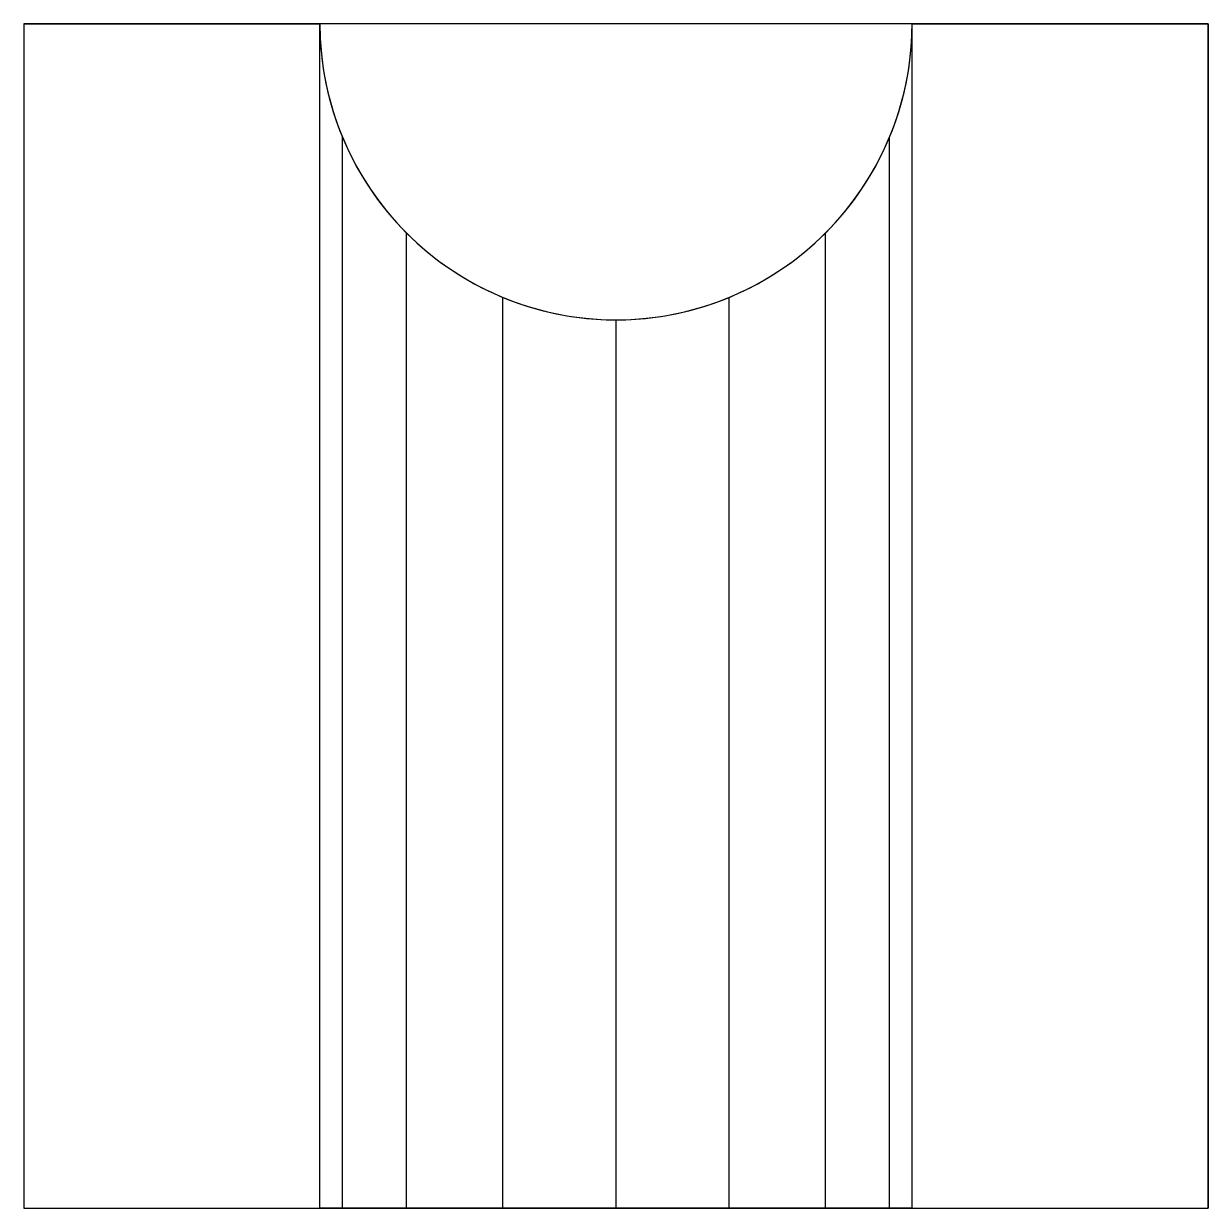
# Model space of a CAD drawing. Extents: x 0 to 10, y 0 to 10.
import ezdxf

# ---------------------------------------------------------------- set-up
doc = ezdxf.new("R2010")
doc.units = 0
doc.layers.get('0').update_dxf_attribs({"linetype": 'CONTINUOUS'})

# ---------------------------------------------------------------- blocks, each defined once
blk = doc.blocks.new('*U9')
at = {"color": 7}
for p, q in [((0, 10, 10), (2.5, 10, 10)), ((0, 10), (0, 10, 10)), ((0, 10, 10), (0, 0, 10)), ((0, 10), (0, 0)), ((10, 10), (0, 10)), ((7.5, 10, 5), (2.5, 10, 5)), ((2.5, 10, 5), (2.5, 10, 10)), ((2.5, 0, 10), (2.5, 10, 10)), ((2.5, 10, 5), (2.5, 10, 10)), ((2.5, 0, 10), (2.5, 10, 10)), ((7.5, 10, 10), (10, 10, 10)), ((7.5, 10, 5), (7.5, 10, 10)), ((7.5, 0, 10), (7.5, 10, 10)), ((7.5, 10, 5), (7.5, 10, 10)), ((7.5, 0, 10), (7.5, 10, 10)), ((10, 10), (10, 10, 10)), ((10, 10, 10), (10, 0, 10)), ((10, 0), (10, 10)), ((2.690301, 9.043292, 5), (2.690301, 9.043292, 9.043292)), ((2.690301, 0, 9.04329), (2.690301, 9.04329, 9.04329)), ((7.309699, 0, 9.043291), (7.309699, 9.043292, 9.043291)), ((7.309699, 9.043291, 5), (7.309699, 9.043291, 9.043292)), ((3.232233, 8.232233, 5), (3.232233, 8.232233, 8.232233)), ((3.232234, 0, 8.232233), (3.232234, 8.232232, 8.232233)), ((6.767766, 8.232233, 5), (6.767766, 8.232233, 8.232233)), ((6.767767, 0, 8.232233), (6.767767, 8.232233, 8.232233)), ((4.043291, 7.690301, 5), (4.043291, 7.690301, 7.690301)), ((4.043292, 0, 7.690301), (4.043292, 7.690301, 7.690301)), ((5.956708, 7.690301, 5), (5.956708, 7.690301, 7.690301)), ((5.956709, 0, 7.690301), (5.956709, 7.690301, 7.690301)), ((5, 7.5, 5), (5, 7.5, 7.5)), ((5, 0, 7.5), (5, 7.5, 7.5)), ((0, 0), (0, 0, 10)), ((0, 0, 10), (2.5, 0, 10)), ((0, 0), (10, 0)), ((7.5, 0, 10), (10, 0, 10)), ((10, 0, 10), (10, 0))]:
    blk.add_line(p, q, dxfattribs=at)
blk.add_polyline3d([(2.5, 10, 10), (2.500349, 9.958226, 9.958224), (2.501396, 9.916463, 9.91646), (2.503141, 9.874723, 9.874725), (2.505583, 9.833019, 9.833016), (2.508721, 9.791361, 9.791363), (2.512555, 9.749762, 9.74976), (2.517084, 9.708231, 9.708231), (2.522306, 9.666783, 9.666784), (2.52822, 9.625428, 9.625427), (2.534824, 9.584177, 9.584177), (2.550096, 9.502036, 9.502035), (2.568103, 9.420451, 9.420452), (2.588827, 9.339513, 9.339513), (2.612243, 9.259312, 9.259312), (2.638327, 9.179939, 9.179939), (2.667048, 9.101482, 9.101482), (2.698375, 9.024028, 9.024029), (2.732272, 8.947664, 8.947664), (2.768702, 8.872477, 8.872476), (2.807624, 8.798548, 8.798547), (2.848995, 8.72596, 8.72596), (2.892768, 8.654796, 8.654795), (2.938895, 8.585134, 8.585134), (2.987323, 8.517053, 8.517053), (3.038, 8.450627, 8.450627), (3.090868, 8.385932, 8.385932), (3.145868, 8.32304, 8.32304), (3.202939, 8.262021, 8.262021), (3.262017, 8.202943, 8.202942), (3.323036, 8.145871, 8.145871), (3.385928, 8.090872, 8.090872), (3.450623, 8.038004, 8.038004), (3.517048, 7.987327, 7.987327), (3.58513, 7.938898, 7.938898), (3.654791, 7.892771, 7.892771), (3.725955, 7.848998, 7.848998), (3.798542, 7.807627, 7.807627), (3.872472, 7.768704, 7.768704), (3.94766, 7.732274, 7.732274), (4.024024, 7.698377, 7.698377), (4.101477, 7.66705, 7.667049), (4.179935, 7.638329, 7.638329), (4.259308, 7.612245, 7.612245), (4.339509, 7.588828, 7.588828), (4.420446, 7.568104, 7.568104), (4.502032, 7.550097, 7.550097), (4.584174, 7.534825, 7.534825), (4.66678, 7.522306, 7.522306), (4.749758, 7.512556, 7.512556), (4.833015, 7.505583, 7.505583), (4.91646, 7.501396, 7.501396), (4.999997, 7.5, 7.5), (5.083535, 7.501396, 7.501396), (5.166979, 7.505583, 7.505583), (5.250237, 7.512555, 7.512555), (5.333215, 7.522306, 7.522306), (5.415821, 7.534824, 7.534824), (5.497962, 7.550095, 7.550096), (5.579548, 7.568103, 7.568103), (5.660486, 7.588826, 7.588826), (5.740686, 7.612243, 7.612243), (5.82006, 7.638327, 7.638327), (5.898517, 7.667048, 7.667048), (5.975971, 7.698374, 7.698375), (6.052335, 7.732272, 7.732272), (6.127523, 7.768702, 7.768702), (6.201452, 7.807624, 7.807624), (6.27404, 7.848995, 7.848995), (6.345204, 7.892768, 7.892768), (6.414866, 7.938895, 7.938895), (6.482947, 7.987324, 7.987324), (6.549373, 8.038, 8.038), (6.614068, 8.090868, 8.090868), (6.67696, 8.145868, 8.145868), (6.737979, 8.202939, 8.202939), (6.797058, 8.262017, 8.262017), (6.854129, 8.323036, 8.323036), (6.909129, 8.385929, 8.385929), (6.961997, 8.450624, 8.450624), (7.012674, 8.517049, 8.517049), (7.061103, 8.585131, 8.585131), (7.107229, 8.654792, 8.654793), (7.151003, 8.725956, 8.725956), (7.192374, 8.798544, 8.798543), (7.231296, 8.872473, 8.872473), (7.267726, 8.94766, 8.94766), (7.301624, 9.024025, 9.024025), (7.332951, 9.101479, 9.101479), (7.361672, 9.179935, 9.179935), (7.387755, 9.259309, 9.259308), (7.411172, 9.339509, 9.339508), (7.431896, 9.420447, 9.420446), (7.449903, 9.502033, 9.502033), (7.465175, 9.584174, 9.584175), (7.477694, 9.66678, 9.666782), (7.487444, 9.749759, 9.74976), (7.494417, 9.833016, 9.833016), (7.498604, 9.916461, 9.91646), (7.5, 10, 10)], dxfattribs=at)
blk.add_arc((5, 10, 5), 2.5, 180, 0, dxfattribs=at)
at = {"color": 7, "extrusion": (0, 1, 1e-16)}
blk.add_arc((-5, 10), 2.5, 180, 0, dxfattribs=at)

msp = doc.modelspace()

# ---------------------------------------------------------------- block references
msp.add_blockref('*U9', (0, 0))

doc.saveas('drawing.dxf')
